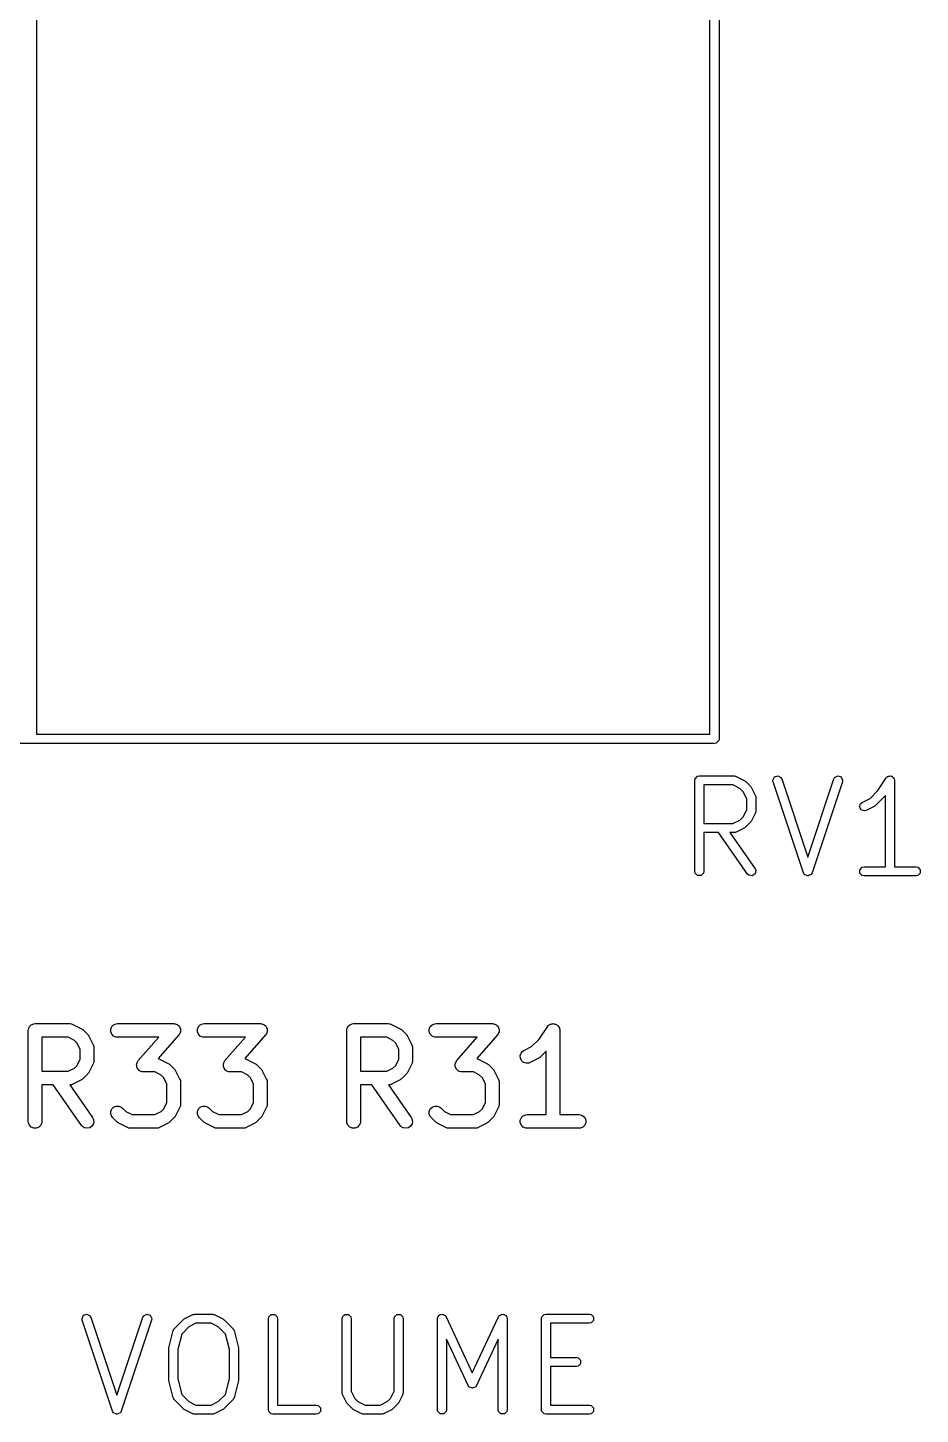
# Model space of a CAD drawing. Header units: millimetres. Extents: x 4 to 152, y 19 to 149.
# Drawn here: x 110.21 to 120.01, y 18.58 to 33.81 of the extents above; entities that cross this region are included whole.
import ezdxf

# ---------------------------------------------------------------- set-up
doc = ezdxf.new("R2010")
doc.units = ezdxf.units.MM
doc.layers.add('F.Silkscreen', color=41, linetype='CONTINUOUS', true_color=0xf2eda1)

msp = doc.modelspace()

# ---------------------------------------------------------------- linework, layer by layer
at = {"layer": 'F.Silkscreen', "linetype": 'CONTINUOUS'}
for p, q in [((117.7, 26.05), (117.7, 48.95)), ((117.8, 49), (117.8, 26)), ((110.3, 37.705056), (110.3, 26.05)), ((117.75, 25.95), (102.75, 25.95)), ((110.3, 26.05), (117.7, 26.05)), ((117.769134, 25.953806), (117.75, 25.95)), ((117.796194, 25.980866), (117.769134, 25.953806)), ((117.8, 26), (117.796194, 25.980866)), ((117.533333, 25.542581), (117.537139, 25.561715)), ((117.533333, 24.542581), (117.533333, 25.542581)), ((117.537139, 25.561715), (117.564199, 25.588775)), ((117.564199, 25.588775), (117.583333, 25.592581)), ((117.583333, 25.592581), (117.964285, 25.592581)), ((117.952482, 25.492581), (117.633333, 25.492581)), ((117.633333, 25.492581), (117.633333, 25.068772)), ((118.029905, 25.45387), (117.952482, 25.492581)), ((117.964285, 25.592581), (117.966741, 25.592093)), ((117.966741, 25.592093), (117.96783, 25.592455)), ((117.96783, 25.592455), (117.975557, 25.590339)), ((117.975557, 25.590339), (117.983419, 25.588775)), ((117.983419, 25.588775), (117.98423, 25.587964)), ((117.98423, 25.587964), (117.986646, 25.587302)), ((117.986646, 25.587302), (118.081883, 25.539684)), ((118.066049, 25.417725), (118.029905, 25.45387)), ((118.081883, 25.539684), (118.088216, 25.534769)), ((118.088216, 25.534769), (118.094878, 25.530317)), ((118.094878, 25.530317), (118.142497, 25.482699)), ((118.142497, 25.482699), (118.146951, 25.476033)), ((118.146951, 25.476033), (118.151863, 25.469704)), ((118.151863, 25.469704), (118.199482, 25.374466)), ((118.390602, 25.546125), (118.407716, 25.580354)), ((118.393042, 25.52677), (118.390602, 25.546125)), ((118.726375, 24.52677), (118.393042, 25.52677)), ((118.407716, 25.580354), (118.44402, 25.592455)), ((118.44402, 25.592455), (118.478249, 25.575341)), ((118.478249, 25.575341), (118.48791, 25.558392)), ((118.48791, 25.558392), (118.773809, 24.700695)), ((118.773809, 24.700695), (119.059708, 25.558392)), ((119.154576, 25.526769), (118.821243, 24.52677)), ((119.059708, 25.558392), (119.069369, 25.57534)), ((119.069369, 25.57534), (119.103598, 25.592455)), ((119.103598, 25.592455), (119.139902, 25.580353)), ((119.139902, 25.580353), (119.157016, 25.546125)), ((119.157016, 25.546125), (119.154576, 25.526769)), ((119.544474, 25.431576), (119.636969, 25.570316)), ((119.636969, 25.570316), (119.650749, 25.584125)), ((119.650749, 25.584125), (119.655796, 25.585135)), ((119.655796, 25.585135), (119.659437, 25.588775)), ((119.659437, 25.588775), (119.673997, 25.588775)), ((119.673997, 25.588775), (119.688275, 25.591631)), ((119.688275, 25.591631), (119.692559, 25.588775)), ((119.692559, 25.588775), (119.697705, 25.588775)), ((119.697705, 25.588775), (119.707999, 25.578481)), ((119.707999, 25.578481), (119.720115, 25.570403)), ((119.720115, 25.570403), (119.721124, 25.565356)), ((119.721124, 25.565356), (119.724765, 25.561715)), ((119.724765, 25.561715), (119.728571, 25.542581)), ((119.728571, 25.542581), (119.728571, 24.592581)), ((118.104761, 25.340302), (118.066049, 25.417725)), ((118.104761, 25.221052), (118.104761, 25.340302)), ((118.199482, 25.374466), (118.200143, 25.372051)), ((118.200143, 25.372051), (118.200955, 25.371239)), ((118.200955, 25.371239), (118.202518, 25.363378)), ((118.202518, 25.363378), (118.204635, 25.35565)), ((118.204635, 25.35565), (118.204272, 25.354562)), ((118.204272, 25.354562), (118.204761, 25.352105)), ((118.204761, 25.352105), (118.204761, 25.209248)), ((119.355084, 25.289627), (119.370496, 25.301588)), ((119.370496, 25.301588), (119.458478, 25.345579)), ((119.458478, 25.345579), (119.544474, 25.431576)), ((119.618688, 25.364369), (119.52345, 25.269131)), ((119.621436, 25.368483), (119.618688, 25.364369)), ((119.624936, 25.371989), (119.621436, 25.368483)), ((119.628571, 25.377442), (119.624936, 25.371989)), ((119.628571, 24.592581), (119.628571, 25.377442)), ((118.029905, 25.107484), (118.066049, 25.143629)), ((118.066049, 25.143629), (118.104761, 25.221052)), ((118.199482, 25.186887), (118.151863, 25.091649)), ((118.200143, 25.189303), (118.199482, 25.186887)), ((118.200955, 25.190114), (118.200143, 25.189303)), ((118.202518, 25.197976), (118.200955, 25.190114)), ((118.204635, 25.205703), (118.202518, 25.197976)), ((118.204761, 25.209248), (118.204272, 25.206792)), ((118.204272, 25.206792), (118.204635, 25.205703)), ((119.342983, 25.253322), (119.355084, 25.289627)), ((119.360097, 25.219094), (119.342983, 25.253322)), ((119.396402, 25.206993), (119.360097, 25.219094)), ((119.415218, 25.212146), (119.396402, 25.206993)), ((119.510455, 25.259764), (119.415218, 25.212146)), ((119.516788, 25.26468), (119.510455, 25.259764)), ((119.52345, 25.269131), (119.516788, 25.26468)), ((117.633333, 25.068772), (117.952482, 25.068772)), ((117.952482, 25.068772), (118.029905, 25.107484)), ((118.081883, 25.021669), (117.986646, 24.974051)), ((118.088216, 25.026585), (118.081883, 25.021669)), ((118.094878, 25.031036), (118.088216, 25.026585)), ((118.142497, 25.078654), (118.094878, 25.031036)), ((118.146951, 25.085321), (118.142497, 25.078654)), ((118.151863, 25.091649), (118.146951, 25.085321)), ((117.795395, 24.968772), (117.633333, 24.968772)), ((117.633333, 24.968772), (117.633333, 24.542581)), ((118.113799, 24.513908), (117.795395, 24.968772)), ((117.964285, 24.968772), (117.917461, 24.968772)), ((117.917461, 24.968772), (118.195723, 24.571254)), ((117.966741, 24.969261), (117.964285, 24.968772)), ((117.96783, 24.968898), (117.966741, 24.969261)), ((117.975557, 24.971015), (117.96783, 24.968898)), ((117.983419, 24.972578), (117.975557, 24.971015)), ((117.98423, 24.97339), (117.983419, 24.972578)), ((117.986646, 24.974051), (117.98423, 24.97339)), ((117.537139, 24.523447), (117.533333, 24.542581)), ((117.633333, 24.542581), (117.629527, 24.523447)), ((118.195723, 24.571254), (118.203577, 24.553396)), ((118.203577, 24.553396), (118.196927, 24.51571)), ((119.346663, 24.561715), (119.373723, 24.588775)), ((119.346663, 24.523447), (119.346663, 24.561715)), ((119.373723, 24.588775), (119.392857, 24.592581)), ((119.392857, 24.592581), (119.628571, 24.592581)), ((119.728571, 24.592581), (119.964285, 24.592581)), ((119.964285, 24.592581), (119.983419, 24.588775)), ((119.983419, 24.588775), (120.010479, 24.561715)), ((120.010479, 24.561715), (120.010479, 24.523447)), ((117.564199, 24.496387), (117.537139, 24.523447)), ((117.602467, 24.496387), (117.564199, 24.496387)), ((117.629527, 24.523447), (117.602467, 24.496387)), ((118.12789, 24.500415), (118.113799, 24.513908)), ((118.165576, 24.493765), (118.12789, 24.500415)), ((118.196927, 24.51571), (118.165576, 24.493765)), ((118.736036, 24.509822), (118.726375, 24.52677)), ((118.739377, 24.508152), (118.736036, 24.509822)), ((118.741049, 24.504808), (118.739377, 24.508152)), ((118.756091, 24.499795), (118.741049, 24.504808)), ((118.770265, 24.492707), (118.756091, 24.499795)), ((118.773808, 24.493889), (118.770265, 24.492707)), ((118.777353, 24.492707), (118.773808, 24.493889)), ((118.791532, 24.499797), (118.777353, 24.492707)), ((118.806569, 24.504809), (118.791532, 24.499797)), ((118.808239, 24.50815), (118.806569, 24.504809)), ((118.811582, 24.509821), (118.808239, 24.50815)), ((118.821243, 24.52677), (118.811582, 24.509821)), ((119.373723, 24.496387), (119.346663, 24.523447)), ((119.392857, 24.492581), (119.373723, 24.496387)), ((119.964285, 24.492581), (119.392857, 24.492581)), ((119.983419, 24.496387), (119.964285, 24.492581)), ((120.010479, 24.523447), (119.983419, 24.496387)), ((110.223354, 22.836849), (110.244046, 22.857541)), ((110.244046, 22.857541), (110.271082, 22.86874)), ((110.271082, 22.86874), (110.285714, 22.870181)), ((110.285714, 22.870181), (110.666666, 22.870181)), ((110.666666, 22.870181), (110.681298, 22.86874)), ((110.681298, 22.86874), (110.683787, 22.867709)), ((110.683787, 22.867709), (110.686475, 22.867518)), ((110.686475, 22.867518), (110.700207, 22.862263)), ((110.700207, 22.862263), (110.795445, 22.814644)), ((111.128116, 22.836849), (111.148808, 22.857541)), ((111.148808, 22.857541), (111.175844, 22.86874)), ((111.175844, 22.86874), (111.190476, 22.870181)), ((111.190476, 22.870181), (111.809523, 22.870181)), ((111.809523, 22.870181), (111.817261, 22.869419)), ((111.817261, 22.869419), (111.819229, 22.86955)), ((111.819229, 22.86955), (111.820584, 22.869092)), ((111.820584, 22.869092), (111.824155, 22.86874)), ((111.824155, 22.86874), (111.835412, 22.864077)), ((111.835412, 22.864077), (111.84695, 22.860175)), ((111.84695, 22.860175), (111.848854, 22.85851)), ((111.848854, 22.85851), (111.851191, 22.857541)), ((111.851191, 22.857541), (111.859801, 22.848931)), ((112.080497, 22.836849), (112.101189, 22.857541)), ((112.101189, 22.857541), (112.128225, 22.86874)), ((112.128225, 22.86874), (112.142857, 22.870181)), ((112.142857, 22.870181), (112.761904, 22.870181)), ((112.761904, 22.870181), (112.769642, 22.869419)), ((112.769642, 22.869419), (112.77161, 22.86955)), ((112.77161, 22.86955), (112.772965, 22.869092)), ((112.772965, 22.869092), (112.776536, 22.86874)), ((112.776536, 22.86874), (112.787793, 22.864077)), ((112.787793, 22.864077), (112.799331, 22.860175)), ((112.799331, 22.860175), (112.801235, 22.85851)), ((112.801235, 22.85851), (112.803572, 22.857541)), ((112.803572, 22.857541), (112.812182, 22.848931)), ((113.723354, 22.836849), (113.744046, 22.857541)), ((113.744046, 22.857541), (113.771082, 22.86874)), ((113.771082, 22.86874), (113.785714, 22.870181)), ((113.785714, 22.870181), (114.166666, 22.870181)), ((114.166666, 22.870181), (114.181298, 22.86874)), ((114.181298, 22.86874), (114.183787, 22.867709)), ((114.183787, 22.867709), (114.186475, 22.867518)), ((114.186475, 22.867518), (114.200207, 22.862263)), ((114.200207, 22.862263), (114.295445, 22.814644)), ((114.628116, 22.836849), (114.648808, 22.857541)), ((114.648808, 22.857541), (114.675844, 22.86874)), ((114.675844, 22.86874), (114.690476, 22.870181)), ((114.690476, 22.870181), (115.309523, 22.870181)), ((115.309523, 22.870181), (115.317261, 22.869419)), ((115.317261, 22.869419), (115.319229, 22.86955)), ((115.319229, 22.86955), (115.320584, 22.869092)), ((115.320584, 22.869092), (115.324155, 22.86874)), ((115.324155, 22.86874), (115.335412, 22.864077)), ((115.335412, 22.864077), (115.34695, 22.860175)), ((115.34695, 22.860175), (115.348854, 22.85851)), ((115.348854, 22.85851), (115.351191, 22.857541)), ((115.351191, 22.857541), (115.359801, 22.848931)), ((115.929271, 22.852291), (115.934522, 22.857541)), ((115.934522, 22.857541), (115.941311, 22.860354)), ((115.941311, 22.860354), (115.947417, 22.864442)), ((115.947417, 22.864442), (115.954697, 22.865899)), ((115.954697, 22.865899), (115.961558, 22.86874)), ((115.961558, 22.86874), (115.968906, 22.86874)), ((115.968906, 22.86874), (115.976111, 22.870181)), ((115.976111, 22.870181), (115.983395, 22.86874)), ((115.983395, 22.86874), (115.990822, 22.86874)), ((115.990822, 22.86874), (115.99761, 22.865928)), ((115.99761, 22.865928), (116.004819, 22.864502)), ((116.004819, 22.864502), (116.010998, 22.860383)), ((116.010998, 22.860383), (116.017858, 22.857541)), ((116.017858, 22.857541), (116.023051, 22.852348)), ((110.210714, 22.795181), (110.212155, 22.809813)), ((110.210714, 21.795181), (110.210714, 22.795181)), ((110.212155, 22.809813), (110.223354, 22.836849)), ((110.648961, 22.720181), (110.360714, 22.720181)), ((110.360714, 22.720181), (110.360714, 22.346372)), ((110.717477, 22.685923), (110.648961, 22.720181)), ((110.795445, 22.814644), (110.801744, 22.81068)), ((110.801744, 22.81068), (110.803572, 22.809922)), ((110.803572, 22.809922), (110.805628, 22.808234)), ((110.805628, 22.808234), (110.807888, 22.806812)), ((110.807888, 22.806812), (110.809187, 22.805314)), ((110.809187, 22.805314), (110.814937, 22.800595)), ((110.814937, 22.800595), (110.862556, 22.752976)), ((110.862556, 22.752976), (110.867274, 22.747227)), ((110.867274, 22.747227), (110.868773, 22.745927)), ((110.868773, 22.745927), (110.870194, 22.743668)), ((110.870194, 22.743668), (110.871883, 22.741611)), ((110.871883, 22.741611), (110.87264, 22.739784)), ((110.87264, 22.739784), (110.876605, 22.733484)), ((110.876605, 22.733484), (110.924224, 22.638246)), ((111.116917, 22.809813), (111.128116, 22.836849)), ((111.116917, 22.780549), (111.116917, 22.809813)), ((111.128116, 22.753513), (111.116917, 22.780549)), ((111.148808, 22.732821), (111.128116, 22.753513)), ((111.175844, 22.721622), (111.148808, 22.732821)), ((111.190476, 22.720181), (111.175844, 22.721622)), ((111.644241, 22.720181), (111.190476, 22.720181)), ((111.419747, 22.463617), (111.644241, 22.720181)), ((111.865966, 22.745793), (111.63907, 22.486484)), ((111.859801, 22.848931), (111.868974, 22.840905)), ((111.870487, 22.752118), (111.865966, 22.745793)), ((111.868974, 22.840905), (111.870096, 22.838636)), ((111.870096, 22.838636), (111.871883, 22.836849)), ((111.871883, 22.753513), (111.870487, 22.752118)), ((111.871883, 22.836849), (111.876543, 22.825599)), ((111.872431, 22.754837), (111.871883, 22.753513)), ((111.874517, 22.757754), (111.872431, 22.754837)), ((111.878418, 22.769292), (111.874517, 22.757754)), ((111.876543, 22.825599), (111.881946, 22.814673)), ((111.883082, 22.780549), (111.878418, 22.769292)), ((111.881946, 22.814673), (111.882114, 22.81215)), ((111.882114, 22.81215), (111.883082, 22.809813)), ((111.883082, 22.809813), (111.883082, 22.797629)), ((111.883082, 22.797629), (111.883892, 22.785475)), ((111.883892, 22.785475), (111.883082, 22.78308)), ((111.883082, 22.78308), (111.883082, 22.780549)), ((112.069298, 22.809813), (112.080497, 22.836849)), ((112.069298, 22.780549), (112.069298, 22.809813)), ((112.080497, 22.753513), (112.069298, 22.780549)), ((112.101189, 22.732821), (112.080497, 22.753513)), ((112.128225, 22.721622), (112.101189, 22.732821)), ((112.142857, 22.720181), (112.128225, 22.721622)), ((112.596622, 22.720181), (112.142857, 22.720181)), ((112.372128, 22.463617), (112.596622, 22.720181)), ((112.818347, 22.745793), (112.591451, 22.486484)), ((112.812182, 22.848931), (112.821355, 22.840905)), ((112.822868, 22.752118), (112.818347, 22.745793)), ((112.821355, 22.840905), (112.822477, 22.838636)), ((112.822477, 22.838636), (112.824264, 22.836849)), ((112.824264, 22.753513), (112.822868, 22.752118)), ((112.824264, 22.836849), (112.828924, 22.825599)), ((112.824812, 22.754837), (112.824264, 22.753513)), ((112.826898, 22.757754), (112.824812, 22.754837)), ((112.830799, 22.769292), (112.826898, 22.757754)), ((112.828924, 22.825599), (112.834327, 22.814673)), ((112.835463, 22.780549), (112.830799, 22.769292)), ((112.834327, 22.814673), (112.834495, 22.81215)), ((112.834495, 22.81215), (112.835463, 22.809813)), ((112.835463, 22.809813), (112.835463, 22.797629)), ((112.835463, 22.797629), (112.836273, 22.785475)), ((112.836273, 22.785475), (112.835463, 22.78308)), ((112.835463, 22.78308), (112.835463, 22.780549)), ((113.710714, 22.795181), (113.712155, 22.809813)), ((113.710714, 21.795181), (113.710714, 22.795181)), ((113.712155, 22.809813), (113.723354, 22.836849)), ((114.148961, 22.720181), (113.860714, 22.720181)), ((113.860714, 22.720181), (113.860714, 22.346372)), ((114.217477, 22.685923), (114.148961, 22.720181)), ((114.295445, 22.814644), (114.301744, 22.81068)), ((114.301744, 22.81068), (114.303572, 22.809922)), ((114.303572, 22.809922), (114.305628, 22.808234)), ((114.305628, 22.808234), (114.307888, 22.806812)), ((114.307888, 22.806812), (114.309187, 22.805314)), ((114.309187, 22.805314), (114.314937, 22.800595)), ((114.314937, 22.800595), (114.362556, 22.752976)), ((114.362556, 22.752976), (114.367274, 22.747227)), ((114.367274, 22.747227), (114.368773, 22.745927)), ((114.368773, 22.745927), (114.370194, 22.743668)), ((114.370194, 22.743668), (114.371883, 22.741611)), ((114.371883, 22.741611), (114.37264, 22.739784)), ((114.37264, 22.739784), (114.376605, 22.733484)), ((114.376605, 22.733484), (114.424224, 22.638246)), ((114.616917, 22.809813), (114.628116, 22.836849)), ((114.616917, 22.780549), (114.616917, 22.809813)), ((114.628116, 22.753513), (114.616917, 22.780549)), ((114.648808, 22.732821), (114.628116, 22.753513)), ((114.675844, 22.721622), (114.648808, 22.732821)), ((114.690476, 22.720181), (114.675844, 22.721622)), ((115.144241, 22.720181), (114.690476, 22.720181)), ((114.919747, 22.463617), (115.144241, 22.720181)), ((115.365966, 22.745793), (115.13907, 22.486484)), ((115.359801, 22.848931), (115.368974, 22.840905)), ((115.370487, 22.752118), (115.365966, 22.745793)), ((115.368974, 22.840905), (115.370096, 22.838636)), ((115.370096, 22.838636), (115.371883, 22.836849)), ((115.371883, 22.753513), (115.370487, 22.752118)), ((115.371883, 22.836849), (115.376543, 22.825599)), ((115.372431, 22.754837), (115.371883, 22.753513)), ((115.374517, 22.757754), (115.372431, 22.754837)), ((115.378418, 22.769292), (115.374517, 22.757754)), ((115.376543, 22.825599), (115.381946, 22.814673)), ((115.383082, 22.780549), (115.378418, 22.769292)), ((115.381946, 22.814673), (115.382114, 22.81215)), ((115.382114, 22.81215), (115.383082, 22.809813)), ((115.383082, 22.809813), (115.383082, 22.797629)), ((115.383082, 22.797629), (115.383892, 22.785475)), ((115.383892, 22.785475), (115.383082, 22.78308)), ((115.383082, 22.78308), (115.383082, 22.780549)), ((115.822666, 22.700104), (115.913786, 22.836784)), ((115.913786, 22.836784), (115.91382, 22.836827)), ((115.91382, 22.836827), (115.91383, 22.836849)), ((115.91383, 22.836849), (115.913881, 22.836901)), ((115.913881, 22.836901), (115.923102, 22.848159)), ((115.923102, 22.848159), (115.929271, 22.852291)), ((116.023051, 22.852348), (116.029168, 22.84827)), ((116.029168, 22.84827), (116.033301, 22.842098)), ((116.033301, 22.842098), (116.03855, 22.836849)), ((116.03855, 22.836849), (116.041361, 22.830062)), ((116.041361, 22.830062), (116.045451, 22.823955)), ((116.045451, 22.823955), (116.046907, 22.816674)), ((116.046907, 22.816674), (116.049749, 22.809813)), ((116.049749, 22.809813), (116.051174, 22.795337)), ((116.051174, 22.795337), (116.05119, 22.79526)), ((116.05119, 22.79526), (116.051184, 22.795234)), ((116.051184, 22.795234), (116.05119, 22.795181)), ((116.05119, 22.795181), (116.05119, 21.870181)), ((110.747884, 22.655516), (110.717477, 22.685923)), ((110.782142, 22.587), (110.747884, 22.655516)), ((110.782142, 22.479553), (110.782142, 22.587)), ((110.924224, 22.638246), (110.929479, 22.624515)), ((110.929479, 22.624515), (110.92967, 22.621826)), ((110.92967, 22.621826), (110.930701, 22.619337)), ((110.930701, 22.619337), (110.932142, 22.604705)), ((110.932142, 22.604705), (110.932142, 22.461848)), ((114.247884, 22.655516), (114.217477, 22.685923)), ((114.282142, 22.587), (114.247884, 22.655516)), ((114.282142, 22.479553), (114.282142, 22.587)), ((114.424224, 22.638246), (114.429479, 22.624515)), ((114.429479, 22.624515), (114.42967, 22.621826)), ((114.42967, 22.621826), (114.430701, 22.619337)), ((114.430701, 22.619337), (114.432142, 22.604705)), ((114.432142, 22.604705), (114.432142, 22.461848)), ((115.625319, 22.546609), (115.644492, 22.568717)), ((115.644492, 22.568717), (115.656935, 22.576549)), ((115.656935, 22.576549), (115.741287, 22.618725)), ((115.741287, 22.618725), (115.822666, 22.700104)), ((115.90119, 22.566496), (115.838747, 22.504053)), ((115.90119, 21.870181), (115.90119, 22.566496)), ((110.717477, 22.38063), (110.747884, 22.411037)), ((110.747884, 22.411037), (110.782142, 22.479553)), ((110.924224, 22.428307), (110.876605, 22.333069)), ((110.929479, 22.442038), (110.924224, 22.428307)), ((110.92967, 22.444728), (110.929479, 22.442038)), ((110.930701, 22.447216), (110.92967, 22.444728)), ((110.932142, 22.461848), (110.930701, 22.447216)), ((111.401821, 22.423935), (111.402631, 22.426331)), ((111.402631, 22.411782), (111.401821, 22.423935)), ((111.402631, 22.428861), (111.407294, 22.440119)), ((111.402631, 22.426331), (111.402631, 22.428861)), ((111.402631, 22.399597), (111.402631, 22.411782)), ((111.403598, 22.397261), (111.402631, 22.399597)), ((111.403767, 22.394737), (111.403598, 22.397261)), ((111.407294, 22.440119), (111.411196, 22.451656)), ((111.411196, 22.451656), (111.413281, 22.454574)), ((111.413281, 22.454574), (111.41383, 22.455897)), ((111.41383, 22.455897), (111.415225, 22.457293)), ((111.415225, 22.457293), (111.419747, 22.463617)), ((111.63907, 22.486484), (111.652588, 22.481311)), ((111.652588, 22.481311), (111.747826, 22.433692)), ((111.747826, 22.433692), (111.754125, 22.429728)), ((111.754125, 22.429728), (111.755953, 22.42897)), ((111.755953, 22.42897), (111.758009, 22.427282)), ((111.758009, 22.427282), (111.760269, 22.42586)), ((111.760269, 22.42586), (111.761568, 22.424362)), ((111.761568, 22.424362), (111.767318, 22.419643)), ((111.767318, 22.419643), (111.814937, 22.372024)), ((112.354202, 22.423935), (112.355012, 22.426331)), ((112.355012, 22.411782), (112.354202, 22.423935)), ((112.355012, 22.428861), (112.359675, 22.440119)), ((112.355012, 22.426331), (112.355012, 22.428861)), ((112.355012, 22.399597), (112.355012, 22.411782)), ((112.355979, 22.397261), (112.355012, 22.399597)), ((112.356148, 22.394737), (112.355979, 22.397261)), ((112.359675, 22.440119), (112.363577, 22.451656)), ((112.363577, 22.451656), (112.365662, 22.454574)), ((112.365662, 22.454574), (112.366211, 22.455897)), ((112.366211, 22.455897), (112.367606, 22.457293)), ((112.367606, 22.457293), (112.372128, 22.463617)), ((112.591451, 22.486484), (112.604969, 22.481311)), ((112.604969, 22.481311), (112.700207, 22.433692)), ((112.700207, 22.433692), (112.706506, 22.429728)), ((112.706506, 22.429728), (112.708334, 22.42897)), ((112.708334, 22.42897), (112.71039, 22.427282)), ((112.71039, 22.427282), (112.71265, 22.42586)), ((112.71265, 22.42586), (112.713949, 22.424362)), ((112.713949, 22.424362), (112.719699, 22.419643)), ((112.719699, 22.419643), (112.767318, 22.372024)), ((114.217477, 22.38063), (114.247884, 22.411037)), ((114.247884, 22.411037), (114.282142, 22.479553)), ((114.424224, 22.428307), (114.376605, 22.333069)), ((114.429479, 22.442038), (114.424224, 22.428307)), ((114.42967, 22.444728), (114.429479, 22.442038)), ((114.430701, 22.447216), (114.42967, 22.444728)), ((114.432142, 22.461848), (114.430701, 22.447216)), ((114.901821, 22.423935), (114.902631, 22.426331)), ((114.902631, 22.411782), (114.901821, 22.423935)), ((114.902631, 22.428861), (114.907294, 22.440119)), ((114.902631, 22.426331), (114.902631, 22.428861)), ((114.902631, 22.399597), (114.902631, 22.411782)), ((114.903598, 22.397261), (114.902631, 22.399597)), ((114.903767, 22.394737), (114.903598, 22.397261)), ((114.907294, 22.440119), (114.911196, 22.451656)), ((114.911196, 22.451656), (114.913281, 22.454574)), ((114.913281, 22.454574), (114.91383, 22.455897)), ((114.91383, 22.455897), (114.915225, 22.457293)), ((114.915225, 22.457293), (114.919747, 22.463617)), ((115.13907, 22.486484), (115.152588, 22.481311)), ((115.152588, 22.481311), (115.247826, 22.433692)), ((115.247826, 22.433692), (115.254125, 22.429728)), ((115.254125, 22.429728), (115.255953, 22.42897)), ((115.255953, 22.42897), (115.258009, 22.427282)), ((115.258009, 22.427282), (115.260269, 22.42586)), ((115.260269, 22.42586), (115.261568, 22.424362)), ((115.261568, 22.424362), (115.267318, 22.419643)), ((115.267318, 22.419643), (115.314937, 22.372024)), ((115.616065, 22.518848), (115.625319, 22.546609)), ((115.618139, 22.489658), (115.616065, 22.518848)), ((115.631226, 22.463483), (115.618139, 22.489658)), ((115.653334, 22.44431), (115.631226, 22.463483)), ((115.681095, 22.435056), (115.653334, 22.44431)), ((115.710285, 22.43713), (115.681095, 22.435056)), ((115.724017, 22.442385), (115.710285, 22.43713)), ((115.819255, 22.490004), (115.724017, 22.442385)), ((115.825554, 22.493969), (115.819255, 22.490004)), ((115.827382, 22.494726), (115.825554, 22.493969)), ((115.829438, 22.496415), (115.827382, 22.494726)), ((115.831698, 22.497836), (115.829438, 22.496415)), ((115.832997, 22.499335), (115.831698, 22.497836)), ((115.838747, 22.504053), (115.832997, 22.499335)), ((110.360714, 22.346372), (110.648961, 22.346372)), ((110.648961, 22.346372), (110.717477, 22.38063)), ((110.795445, 22.251909), (110.700207, 22.20429)), ((110.801744, 22.255874), (110.795445, 22.251909)), ((110.803572, 22.256631), (110.801744, 22.255874)), ((110.805628, 22.25832), (110.803572, 22.256631)), ((110.807888, 22.259741), (110.805628, 22.25832)), ((110.809187, 22.26124), (110.807888, 22.259741)), ((110.814937, 22.265958), (110.809187, 22.26124)), ((110.862556, 22.313577), (110.814937, 22.265958)), ((110.867274, 22.319327), (110.862556, 22.313577)), ((110.868773, 22.320626), (110.867274, 22.319327)), ((110.870194, 22.322886), (110.868773, 22.320626)), ((110.871883, 22.324942), (110.870194, 22.322886)), ((110.87264, 22.32677), (110.871883, 22.324942)), ((110.876605, 22.333069), (110.87264, 22.32677)), ((111.409169, 22.383812), (111.403767, 22.394737)), ((111.41383, 22.372561), (111.409169, 22.383812)), ((111.415616, 22.370775), (111.41383, 22.372561)), ((111.416739, 22.368505), (111.415616, 22.370775)), ((111.425911, 22.36048), (111.416739, 22.368505)), ((111.434522, 22.351869), (111.425911, 22.36048)), ((111.436858, 22.350901), (111.434522, 22.351869)), ((111.438763, 22.349235), (111.436858, 22.350901)), ((111.4503, 22.345334), (111.438763, 22.349235)), ((111.461558, 22.34067), (111.4503, 22.345334)), ((111.465128, 22.340319), (111.461558, 22.34067)), ((111.466484, 22.33986), (111.465128, 22.340319)), ((111.468451, 22.339992), (111.466484, 22.33986)), ((111.47619, 22.339229), (111.468451, 22.339992)), ((111.601342, 22.339229), (111.47619, 22.339229)), ((111.669858, 22.304971), (111.601342, 22.339229)), ((111.700265, 22.274564), (111.669858, 22.304971)), ((111.734523, 22.206048), (111.700265, 22.274564)), ((111.814937, 22.372024), (111.819655, 22.366275)), ((111.819655, 22.366275), (111.821154, 22.364975)), ((111.821154, 22.364975), (111.822575, 22.362716)), ((111.822575, 22.362716), (111.824264, 22.360659)), ((111.824264, 22.360659), (111.825021, 22.358832)), ((111.825021, 22.358832), (111.828986, 22.352532)), ((111.828986, 22.352532), (111.876605, 22.257294)), ((111.876605, 22.257294), (111.88186, 22.243563)), ((112.36155, 22.383812), (112.356148, 22.394737)), ((112.366211, 22.372561), (112.36155, 22.383812)), ((112.367997, 22.370775), (112.366211, 22.372561)), ((112.36912, 22.368505), (112.367997, 22.370775)), ((112.378292, 22.36048), (112.36912, 22.368505)), ((112.386903, 22.351869), (112.378292, 22.36048)), ((112.389239, 22.350901), (112.386903, 22.351869)), ((112.391144, 22.349235), (112.389239, 22.350901)), ((112.402681, 22.345334), (112.391144, 22.349235)), ((112.413939, 22.34067), (112.402681, 22.345334)), ((112.417509, 22.340319), (112.413939, 22.34067)), ((112.418865, 22.33986), (112.417509, 22.340319)), ((112.420832, 22.339992), (112.418865, 22.33986)), ((112.428571, 22.339229), (112.420832, 22.339992)), ((112.553723, 22.339229), (112.428571, 22.339229)), ((112.622239, 22.304971), (112.553723, 22.339229)), ((112.652646, 22.274564), (112.622239, 22.304971)), ((112.686904, 22.206048), (112.652646, 22.274564)), ((112.767318, 22.372024), (112.772036, 22.366275)), ((112.772036, 22.366275), (112.773535, 22.364975)), ((112.773535, 22.364975), (112.774956, 22.362716)), ((112.774956, 22.362716), (112.776645, 22.360659)), ((112.776645, 22.360659), (112.777402, 22.358832)), ((112.777402, 22.358832), (112.781367, 22.352532)), ((112.781367, 22.352532), (112.828986, 22.257294)), ((112.828986, 22.257294), (112.834241, 22.243563)), ((113.860714, 22.346372), (114.148961, 22.346372)), ((114.148961, 22.346372), (114.217477, 22.38063)), ((114.295445, 22.251909), (114.200207, 22.20429)), ((114.301744, 22.255874), (114.295445, 22.251909)), ((114.303572, 22.256631), (114.301744, 22.255874)), ((114.305628, 22.25832), (114.303572, 22.256631)), ((114.307888, 22.259741), (114.305628, 22.25832)), ((114.309187, 22.26124), (114.307888, 22.259741)), ((114.314937, 22.265958), (114.309187, 22.26124)), ((114.362556, 22.313577), (114.314937, 22.265958)), ((114.367274, 22.319327), (114.362556, 22.313577)), ((114.368773, 22.320626), (114.367274, 22.319327)), ((114.370194, 22.322886), (114.368773, 22.320626)), ((114.371883, 22.324942), (114.370194, 22.322886)), ((114.37264, 22.32677), (114.371883, 22.324942)), ((114.376605, 22.333069), (114.37264, 22.32677)), ((114.909169, 22.383812), (114.903767, 22.394737)), ((114.91383, 22.372561), (114.909169, 22.383812)), ((114.915616, 22.370775), (114.91383, 22.372561)), ((114.916739, 22.368505), (114.915616, 22.370775)), ((114.925911, 22.36048), (114.916739, 22.368505)), ((114.934522, 22.351869), (114.925911, 22.36048)), ((114.936858, 22.350901), (114.934522, 22.351869)), ((114.938763, 22.349235), (114.936858, 22.350901)), ((114.9503, 22.345334), (114.938763, 22.349235)), ((114.961558, 22.34067), (114.9503, 22.345334)), ((114.965128, 22.340319), (114.961558, 22.34067)), ((114.966484, 22.33986), (114.965128, 22.340319)), ((114.968451, 22.339992), (114.966484, 22.33986)), ((114.97619, 22.339229), (114.968451, 22.339992)), ((115.101342, 22.339229), (114.97619, 22.339229)), ((115.169858, 22.304971), (115.101342, 22.339229)), ((115.200265, 22.274564), (115.169858, 22.304971)), ((115.234523, 22.206048), (115.200265, 22.274564)), ((115.314937, 22.372024), (115.319655, 22.366275)), ((115.319655, 22.366275), (115.321154, 22.364975)), ((115.321154, 22.364975), (115.322575, 22.362716)), ((115.322575, 22.362716), (115.324264, 22.360659)), ((115.324264, 22.360659), (115.325021, 22.358832)), ((115.325021, 22.358832), (115.328986, 22.352532)), ((115.328986, 22.352532), (115.376605, 22.257294)), ((115.376605, 22.257294), (115.38186, 22.243563)), ((110.48476, 22.196372), (110.360714, 22.196372)), ((110.360714, 22.196372), (110.360714, 21.795181)), ((110.7957, 21.752171), (110.48476, 22.196372)), ((110.681298, 22.197813), (110.667781, 22.196482)), ((110.667781, 22.196482), (110.918585, 21.83819)), ((110.683787, 22.198845), (110.681298, 22.197813)), ((110.686475, 22.199035), (110.683787, 22.198845)), ((110.700207, 22.20429), (110.686475, 22.199035)), ((111.734523, 22.003363), (111.734523, 22.206048)), ((111.88186, 22.243563), (111.882051, 22.240874)), ((111.882051, 22.240874), (111.883082, 22.238385)), ((111.883082, 22.238385), (111.884523, 22.223753)), ((111.884523, 22.223753), (111.884523, 21.985658)), ((112.686904, 22.003363), (112.686904, 22.206048)), ((112.834241, 22.243563), (112.834432, 22.240874)), ((112.834432, 22.240874), (112.835463, 22.238385)), ((112.835463, 22.238385), (112.836904, 22.223753)), ((112.836904, 22.223753), (112.836904, 21.985658)), ((113.98476, 22.196372), (113.860714, 22.196372)), ((113.860714, 22.196372), (113.860714, 21.795181)), ((114.2957, 21.752171), (113.98476, 22.196372)), ((114.181298, 22.197813), (114.167781, 22.196482)), ((114.167781, 22.196482), (114.418585, 21.83819)), ((114.183787, 22.198845), (114.181298, 22.197813)), ((114.186475, 22.199035), (114.183787, 22.198845)), ((114.200207, 22.20429), (114.186475, 22.199035)), ((115.234523, 22.003363), (115.234523, 22.206048)), ((115.38186, 22.243563), (115.382051, 22.240874)), ((115.382051, 22.240874), (115.383082, 22.238385)), ((115.383082, 22.238385), (115.384523, 22.223753)), ((115.384523, 22.223753), (115.384523, 21.985658)), ((111.128116, 21.932088), (111.148809, 21.952781)), ((111.148809, 21.952781), (111.175845, 21.963979)), ((111.175845, 21.963979), (111.205108, 21.963979)), ((111.205108, 21.963979), (111.232144, 21.95278)), ((111.232144, 21.95278), (111.24351, 21.943452)), ((111.24351, 21.943452), (111.282522, 21.904439)), ((111.700264, 21.934847), (111.734523, 22.003363)), ((111.876605, 21.952117), (111.828986, 21.856879)), ((111.88186, 21.965848), (111.876605, 21.952117)), ((111.882051, 21.968538), (111.88186, 21.965848)), ((111.883082, 21.971026), (111.882051, 21.968538)), ((111.884523, 21.985658), (111.883082, 21.971026)), ((112.080497, 21.932088), (112.10119, 21.952781)), ((112.10119, 21.952781), (112.128226, 21.963979)), ((112.128226, 21.963979), (112.157489, 21.963979)), ((112.157489, 21.963979), (112.184525, 21.95278)), ((112.184525, 21.95278), (112.195891, 21.943452)), ((112.195891, 21.943452), (112.234903, 21.904439)), ((112.652645, 21.934847), (112.686904, 22.003363)), ((112.828986, 21.952117), (112.781367, 21.856879)), ((112.834241, 21.965848), (112.828986, 21.952117)), ((112.834432, 21.968538), (112.834241, 21.965848)), ((112.835463, 21.971026), (112.834432, 21.968538)), ((112.836904, 21.985658), (112.835463, 21.971026)), ((114.628116, 21.932088), (114.648809, 21.952781)), ((114.648809, 21.952781), (114.675845, 21.963979)), ((114.675845, 21.963979), (114.705108, 21.963979)), ((114.705108, 21.963979), (114.732144, 21.95278)), ((114.732144, 21.95278), (114.74351, 21.943452)), ((114.74351, 21.943452), (114.782522, 21.904439)), ((115.200264, 21.934847), (115.234523, 22.003363)), ((115.376605, 21.952117), (115.328986, 21.856879)), ((115.38186, 21.965848), (115.376605, 21.952117)), ((115.382051, 21.968538), (115.38186, 21.965848)), ((115.383082, 21.971026), (115.382051, 21.968538)), ((115.384523, 21.985658), (115.383082, 21.971026)), ((110.212155, 21.780549), (110.210714, 21.795181)), ((110.360714, 21.795181), (110.359273, 21.780549)), ((110.918585, 21.83819), (110.925795, 21.825377)), ((110.925795, 21.825377), (110.932124, 21.796806)), ((110.932124, 21.796806), (110.927039, 21.767988)), ((111.116917, 21.905052), (111.128116, 21.932088)), ((111.116917, 21.875789), (111.116917, 21.905052)), ((111.128115, 21.848753), (111.116917, 21.875789)), ((111.137442, 21.837388), (111.128115, 21.848753)), ((111.185061, 21.789768), (111.137442, 21.837388)), ((111.19081, 21.78505), (111.185061, 21.789768)), ((111.282522, 21.904439), (111.351038, 21.870181)), ((111.351038, 21.870181), (111.601342, 21.870181)), ((111.601342, 21.870181), (111.669857, 21.904439)), ((111.669857, 21.904439), (111.700264, 21.934847)), ((111.767319, 21.789768), (111.761569, 21.78505)), ((111.814937, 21.837387), (111.767319, 21.789768)), ((111.819655, 21.843137), (111.814937, 21.837387)), ((111.821154, 21.844436), (111.819655, 21.843137)), ((111.822575, 21.846695), (111.821154, 21.844436)), ((111.824265, 21.848753), (111.822575, 21.846695)), ((111.825022, 21.850583), (111.824265, 21.848753)), ((111.828986, 21.856879), (111.825022, 21.850583)), ((112.069298, 21.905052), (112.080497, 21.932088)), ((112.069298, 21.875789), (112.069298, 21.905052)), ((112.080496, 21.848753), (112.069298, 21.875789)), ((112.089823, 21.837388), (112.080496, 21.848753)), ((112.137442, 21.789768), (112.089823, 21.837388)), ((112.143191, 21.78505), (112.137442, 21.789768)), ((112.234903, 21.904439), (112.303419, 21.870181)), ((112.303419, 21.870181), (112.553723, 21.870181)), ((112.553723, 21.870181), (112.622238, 21.904439)), ((112.622238, 21.904439), (112.652645, 21.934847)), ((112.7197, 21.789768), (112.71395, 21.78505)), ((112.767318, 21.837387), (112.7197, 21.789768)), ((112.772036, 21.843137), (112.767318, 21.837387)), ((112.773535, 21.844436), (112.772036, 21.843137)), ((112.774956, 21.846695), (112.773535, 21.844436)), ((112.776646, 21.848753), (112.774956, 21.846695)), ((112.777403, 21.850583), (112.776646, 21.848753)), ((112.781367, 21.856879), (112.777403, 21.850583)), ((113.712155, 21.780549), (113.710714, 21.795181)), ((113.860714, 21.795181), (113.859273, 21.780549)), ((114.418585, 21.83819), (114.425795, 21.825377)), ((114.425795, 21.825377), (114.432124, 21.796806)), ((114.432124, 21.796806), (114.427039, 21.767988)), ((114.616917, 21.905052), (114.628116, 21.932088)), ((114.616917, 21.875789), (114.616917, 21.905052)), ((114.628115, 21.848753), (114.616917, 21.875789)), ((114.637442, 21.837388), (114.628115, 21.848753)), ((114.685061, 21.789768), (114.637442, 21.837388)), ((114.69081, 21.78505), (114.685061, 21.789768)), ((114.782522, 21.904439), (114.851038, 21.870181)), ((114.851038, 21.870181), (115.101342, 21.870181)), ((115.101342, 21.870181), (115.169857, 21.904439)), ((115.169857, 21.904439), (115.200264, 21.934847)), ((115.267319, 21.789768), (115.261569, 21.78505)), ((115.314937, 21.837387), (115.267319, 21.789768)), ((115.319655, 21.843137), (115.314937, 21.837387)), ((115.321154, 21.844436), (115.319655, 21.843137)), ((115.322575, 21.846695), (115.321154, 21.844436)), ((115.324265, 21.848753), (115.322575, 21.846695)), ((115.325022, 21.850583), (115.324265, 21.848753)), ((115.328986, 21.856879), (115.325022, 21.850583)), ((115.616917, 21.809813), (115.628116, 21.836849)), ((115.616917, 21.780549), (115.616917, 21.809813)), ((115.628116, 21.836849), (115.648808, 21.857541)), ((115.648808, 21.857541), (115.675844, 21.86874)), ((115.675844, 21.86874), (115.690476, 21.870181)), ((115.690476, 21.870181), (115.90119, 21.870181)), ((116.05119, 21.870181), (116.261904, 21.870181)), ((116.261904, 21.870181), (116.276536, 21.86874)), ((116.276536, 21.86874), (116.303572, 21.857541)), ((116.303572, 21.857541), (116.324264, 21.836849)), ((116.324264, 21.836849), (116.335463, 21.809813)), ((116.335463, 21.809813), (116.335463, 21.780549)), ((110.223354, 21.753513), (110.212155, 21.780549)), ((110.244046, 21.732821), (110.223354, 21.753513)), ((110.271082, 21.721622), (110.244046, 21.732821)), ((110.300346, 21.721622), (110.271082, 21.721622)), ((110.327382, 21.732821), (110.300346, 21.721622)), ((110.348074, 21.753513), (110.327382, 21.732821)), ((110.359273, 21.780549), (110.348074, 21.753513)), ((110.805271, 21.741011), (110.7957, 21.752171)), ((110.82995, 21.725284), (110.805271, 21.741011)), ((110.858767, 21.720198), (110.82995, 21.725284)), ((110.887338, 21.726528), (110.858767, 21.720198)), ((110.911312, 21.74331), (110.887338, 21.726528)), ((110.927039, 21.767988), (110.911312, 21.74331)), ((111.192111, 21.78355), (111.19081, 21.78505)), ((111.19437, 21.782128), (111.192111, 21.78355)), ((111.196427, 21.78044), (111.19437, 21.782128)), ((111.198254, 21.779683), (111.196427, 21.78044)), ((111.204554, 21.775718), (111.198254, 21.779683)), ((111.299792, 21.728099), (111.204554, 21.775718)), ((111.313523, 21.722844), (111.299792, 21.728099)), ((111.316212, 21.722653), (111.313523, 21.722844)), ((111.318701, 21.721622), (111.316212, 21.722653)), ((111.333333, 21.720181), (111.318701, 21.721622)), ((111.619047, 21.720181), (111.333333, 21.720181)), ((111.633679, 21.721622), (111.619047, 21.720181)), ((111.636168, 21.722654), (111.633679, 21.721622)), ((111.638856, 21.722844), (111.636168, 21.722654)), ((111.652588, 21.728099), (111.638856, 21.722844)), ((111.747826, 21.775718), (111.652588, 21.728099)), ((111.754125, 21.779683), (111.747826, 21.775718)), ((111.755953, 21.78044), (111.754125, 21.779683)), ((111.758009, 21.782128), (111.755953, 21.78044)), ((111.760269, 21.78355), (111.758009, 21.782128)), ((111.761569, 21.78505), (111.760269, 21.78355)), ((112.144492, 21.78355), (112.143191, 21.78505)), ((112.146751, 21.782128), (112.144492, 21.78355)), ((112.148808, 21.78044), (112.146751, 21.782128)), ((112.150635, 21.779683), (112.148808, 21.78044)), ((112.156935, 21.775718), (112.150635, 21.779683)), ((112.252173, 21.728099), (112.156935, 21.775718)), ((112.265904, 21.722844), (112.252173, 21.728099)), ((112.268593, 21.722653), (112.265904, 21.722844)), ((112.271082, 21.721622), (112.268593, 21.722653)), ((112.285714, 21.720181), (112.271082, 21.721622)), ((112.571428, 21.720181), (112.285714, 21.720181)), ((112.58606, 21.721622), (112.571428, 21.720181)), ((112.588549, 21.722654), (112.58606, 21.721622)), ((112.591237, 21.722844), (112.588549, 21.722654)), ((112.604969, 21.728099), (112.591237, 21.722844)), ((112.700207, 21.775718), (112.604969, 21.728099)), ((112.706506, 21.779683), (112.700207, 21.775718)), ((112.708334, 21.78044), (112.706506, 21.779683)), ((112.71039, 21.782128), (112.708334, 21.78044)), ((112.71265, 21.78355), (112.71039, 21.782128)), ((112.71395, 21.78505), (112.71265, 21.78355)), ((113.723354, 21.753513), (113.712155, 21.780549)), ((113.744046, 21.732821), (113.723354, 21.753513)), ((113.771082, 21.721622), (113.744046, 21.732821)), ((113.800346, 21.721622), (113.771082, 21.721622)), ((113.827382, 21.732821), (113.800346, 21.721622)), ((113.848074, 21.753513), (113.827382, 21.732821)), ((113.859273, 21.780549), (113.848074, 21.753513)), ((114.305271, 21.741011), (114.2957, 21.752171)), ((114.32995, 21.725284), (114.305271, 21.741011)), ((114.358767, 21.720198), (114.32995, 21.725284)), ((114.387338, 21.726528), (114.358767, 21.720198)), ((114.411312, 21.74331), (114.387338, 21.726528)), ((114.427039, 21.767988), (114.411312, 21.74331)), ((114.692111, 21.78355), (114.69081, 21.78505)), ((114.69437, 21.782128), (114.692111, 21.78355)), ((114.696427, 21.78044), (114.69437, 21.782128)), ((114.698254, 21.779683), (114.696427, 21.78044)), ((114.704554, 21.775718), (114.698254, 21.779683)), ((114.799792, 21.728099), (114.704554, 21.775718)), ((114.813523, 21.722844), (114.799792, 21.728099)), ((114.816212, 21.722653), (114.813523, 21.722844)), ((114.818701, 21.721622), (114.816212, 21.722653)), ((114.833333, 21.720181), (114.818701, 21.721622)), ((115.119047, 21.720181), (114.833333, 21.720181)), ((115.133679, 21.721622), (115.119047, 21.720181)), ((115.136168, 21.722654), (115.133679, 21.721622)), ((115.138856, 21.722844), (115.136168, 21.722654)), ((115.152588, 21.728099), (115.138856, 21.722844)), ((115.247826, 21.775718), (115.152588, 21.728099)), ((115.254125, 21.779683), (115.247826, 21.775718)), ((115.255953, 21.78044), (115.254125, 21.779683)), ((115.258009, 21.782128), (115.255953, 21.78044)), ((115.260269, 21.78355), (115.258009, 21.782128)), ((115.261569, 21.78505), (115.260269, 21.78355)), ((115.628116, 21.753513), (115.616917, 21.780549)), ((115.648808, 21.732821), (115.628116, 21.753513)), ((115.675844, 21.721622), (115.648808, 21.732821)), ((115.690476, 21.720181), (115.675844, 21.721622)), ((116.261904, 21.720181), (115.690476, 21.720181)), ((116.276536, 21.721622), (116.261904, 21.720181)), ((116.303572, 21.732821), (116.276536, 21.721622)), ((116.324264, 21.753513), (116.303572, 21.732821)), ((116.335463, 21.780549), (116.324264, 21.753513)), ((110.801629, 19.631125), (110.818743, 19.665354)), ((110.818743, 19.665354), (110.855047, 19.677455)), ((110.855047, 19.677455), (110.889276, 19.660341)), ((110.889276, 19.660341), (110.898937, 19.643392)), ((111.470735, 19.643392), (111.480396, 19.66034)), ((111.480396, 19.66034), (111.514625, 19.677455)), ((111.514625, 19.677455), (111.550929, 19.665353)), ((111.550929, 19.665353), (111.568043, 19.631125)), ((111.92438, 19.624683), (112.019618, 19.672302)), ((112.019618, 19.672302), (112.022033, 19.672964)), ((112.022033, 19.672964), (112.022845, 19.673775)), ((112.022845, 19.673775), (112.030706, 19.675339)), ((112.030706, 19.675339), (112.038434, 19.677455)), ((112.038434, 19.677455), (112.039522, 19.677093)), ((112.039522, 19.677093), (112.041979, 19.677581)), ((112.041979, 19.677581), (112.232455, 19.677581)), ((112.232455, 19.677581), (112.234911, 19.677093)), ((112.234911, 19.677093), (112.236, 19.677455)), ((112.236, 19.677455), (112.243727, 19.675339)), ((112.243727, 19.675339), (112.251589, 19.673775)), ((112.251589, 19.673775), (112.2524, 19.672964)), ((112.2524, 19.672964), (112.254816, 19.672302)), ((112.254816, 19.672302), (112.350053, 19.624684)), ((112.852928, 19.646715), (112.879988, 19.673775)), ((112.879988, 19.673775), (112.918256, 19.673775)), ((112.918256, 19.673775), (112.945316, 19.646715)), ((113.662452, 19.646715), (113.689512, 19.673775)), ((113.689512, 19.673775), (113.72778, 19.673775)), ((113.72778, 19.673775), (113.75484, 19.646715)), ((114.23388, 19.646715), (114.26094, 19.673775)), ((114.26094, 19.673775), (114.299208, 19.673775)), ((114.299208, 19.673775), (114.326268, 19.646715)), ((114.716353, 19.652998), (114.719391, 19.66135)), ((114.719391, 19.66135), (114.729356, 19.666001)), ((114.729356, 19.666001), (114.737131, 19.673775)), ((114.737131, 19.673775), (114.746016, 19.673775)), ((114.746016, 19.673775), (114.754069, 19.677533)), ((114.754069, 19.677533), (114.764404, 19.673775)), ((114.764404, 19.673775), (114.775399, 19.673775)), ((114.775399, 19.673775), (114.781681, 19.667493)), ((114.781681, 19.667493), (114.790034, 19.664455)), ((114.790034, 19.664455), (114.801574, 19.648725)), ((115.377622, 19.648726), (115.389162, 19.664455)), ((115.389162, 19.664455), (115.397514, 19.667493)), ((115.397514, 19.667493), (115.403797, 19.673775)), ((115.403797, 19.673775), (115.414792, 19.673775)), ((115.414792, 19.673775), (115.425127, 19.677533)), ((115.425127, 19.677533), (115.43318, 19.673775)), ((115.43318, 19.673775), (115.442065, 19.673775)), ((115.442065, 19.673775), (115.449839, 19.666001)), ((115.449839, 19.666001), (115.459805, 19.66135)), ((115.459805, 19.66135), (115.462842, 19.652998)), ((115.852928, 19.646715), (115.879988, 19.673775)), ((115.879988, 19.673775), (115.899122, 19.677581)), ((115.899122, 19.677581), (116.375312, 19.677581)), ((116.375312, 19.677581), (116.394446, 19.673775)), ((116.394446, 19.673775), (116.421506, 19.646715)), ((110.804069, 19.61177), (110.801629, 19.631125)), ((111.137402, 18.61177), (110.804069, 19.61177)), ((110.898937, 19.643392), (111.184836, 18.785695)), ((111.184836, 18.785695), (111.470735, 19.643392)), ((111.565603, 19.611769), (111.23227, 18.61177)), ((111.568043, 19.631125), (111.565603, 19.611769)), ((111.805309, 19.503858), (111.808712, 19.508952)), ((111.805309, 19.501748), (111.805309, 19.503858)), ((111.808712, 19.508952), (111.811329, 19.51449)), ((111.811329, 19.51449), (111.813139, 19.515577)), ((111.813139, 19.515577), (111.816148, 19.520079)), ((111.816148, 19.520079), (111.911386, 19.615317)), ((111.976357, 19.538869), (111.896651, 19.459163)), ((111.911386, 19.615317), (111.918045, 19.619768)), ((111.918045, 19.619768), (111.92438, 19.624683)), ((112.053783, 19.577581), (111.976357, 19.538869)), ((112.220652, 19.577581), (112.053783, 19.577581)), ((112.298076, 19.538869), (112.220652, 19.577581)), ((112.377782, 19.459163), (112.298076, 19.538869)), ((112.350053, 19.624684), (112.356386, 19.619769)), ((112.356386, 19.619769), (112.363048, 19.615317)), ((112.363048, 19.615317), (112.458286, 19.520079)), ((112.458286, 19.520079), (112.461294, 19.515577)), ((112.461294, 19.515577), (112.463105, 19.51449)), ((112.463105, 19.51449), (112.465721, 19.508952)), ((112.465721, 19.508952), (112.469125, 19.503858)), ((112.469125, 19.503858), (112.469125, 19.501748)), ((112.849122, 19.627581), (112.852928, 19.646715)), ((112.849122, 18.627581), (112.849122, 19.627581)), ((112.945316, 19.646715), (112.949122, 19.627581)), ((112.949122, 19.627581), (112.949122, 18.677581)), ((113.658646, 19.627581), (113.662452, 19.646715)), ((113.658646, 18.818058), (113.658646, 19.627581)), ((113.75484, 19.646715), (113.758646, 19.627581)), ((113.758646, 19.627581), (113.758646, 18.829861)), ((114.230074, 19.627581), (114.23388, 19.646715)), ((114.230074, 18.829862), (114.230074, 19.627581)), ((114.326268, 19.646715), (114.330074, 19.627581)), ((114.330074, 19.627581), (114.330074, 18.818058)), ((114.706265, 19.627581), (114.710071, 19.646715)), ((114.706265, 18.627581), (114.706265, 19.627581)), ((114.710071, 19.646715), (114.716353, 19.652998)), ((114.801574, 19.648725), (115.089597, 19.031531)), ((115.089597, 19.031531), (115.377622, 19.648726)), ((115.462842, 19.652998), (115.469125, 19.646715)), ((115.469125, 19.646715), (115.472931, 19.627581)), ((115.472931, 19.627581), (115.472931, 18.627581)), ((115.849122, 19.627581), (115.852928, 19.646715)), ((115.849122, 18.627581), (115.849122, 19.627581)), ((116.375312, 19.577581), (115.949122, 19.577581)), ((115.949122, 19.577581), (115.949122, 19.201391)), ((116.394446, 19.581387), (116.375312, 19.577581)), ((116.421506, 19.608447), (116.394446, 19.581387)), ((116.421506, 19.646715), (116.421506, 19.608447)), ((111.755377, 19.306375), (111.802996, 19.496851)), ((111.802996, 19.496851), (111.805309, 19.501748)), ((111.896651, 19.459163), (111.853884, 19.288093)), ((112.42055, 19.288093), (112.377782, 19.459163)), ((112.469125, 19.501748), (112.471438, 19.496851)), ((112.471438, 19.496851), (112.519057, 19.306375)), ((115.044289, 18.892151), (114.806265, 19.402204)), ((114.806265, 19.402204), (114.806265, 18.627581)), ((115.372931, 19.402204), (115.134907, 18.892152)), ((115.372931, 18.627581), (115.372931, 19.402204)), ((111.753884, 19.294248), (111.755079, 19.300258)), ((111.753884, 18.960915), (111.753884, 19.294248)), ((111.755079, 19.300258), (111.755377, 19.306375)), ((111.853884, 19.288093), (111.853884, 18.96707)), ((112.42055, 18.96707), (112.42055, 19.288093)), ((112.519057, 19.306375), (112.519354, 19.300258)), ((112.519354, 19.300258), (112.52055, 19.294248)), ((112.52055, 19.294248), (112.52055, 18.960915)), ((115.949122, 19.201391), (116.232455, 19.201391)), ((116.232455, 19.201391), (116.251589, 19.197585)), ((116.232455, 19.101391), (115.949122, 19.101391)), ((115.949122, 19.101391), (115.949122, 18.677581)), ((116.251589, 19.105197), (116.232455, 19.101391)), ((116.251589, 19.197585), (116.278649, 19.170525)), ((116.278649, 19.132257), (116.251589, 19.105197)), ((116.278649, 19.170525), (116.278649, 19.132257)), ((111.755079, 18.954906), (111.753884, 18.960915)), ((111.755377, 18.948788), (111.755079, 18.954906)), ((111.802996, 18.758312), (111.755377, 18.948788)), ((111.853884, 18.96707), (111.896651, 18.796002)), ((112.377782, 18.796001), (112.42055, 18.96707)), ((112.519057, 18.948788), (112.471438, 18.758312)), ((112.519354, 18.954906), (112.519057, 18.948788)), ((112.52055, 18.960915), (112.519354, 18.954906)), ((111.805309, 18.753416), (111.802996, 18.758312)), ((111.805309, 18.751305), (111.805309, 18.753416)), ((111.808713, 18.74621), (111.805309, 18.751305)), ((111.811329, 18.740673), (111.808713, 18.74621)), ((111.813137, 18.739588), (111.811329, 18.740673)), ((111.896651, 18.796002), (111.97636, 18.716293)), ((112.298074, 18.716292), (112.377782, 18.796001)), ((112.463105, 18.740673), (112.461296, 18.739588)), ((112.46572, 18.74621), (112.463105, 18.740673)), ((112.469125, 18.751305), (112.46572, 18.74621)), ((112.471438, 18.758312), (112.469125, 18.753416)), ((112.469125, 18.753416), (112.469125, 18.751305)), ((113.659134, 18.815602), (113.658646, 18.818058)), ((113.658772, 18.814513), (113.659134, 18.815602)), ((113.660888, 18.806786), (113.658772, 18.814513)), ((113.662452, 18.798924), (113.660888, 18.806786)), ((113.663263, 18.798113), (113.662452, 18.798924)), ((113.663925, 18.795697), (113.663263, 18.798113)), ((113.711543, 18.70046), (113.663925, 18.795697)), ((113.758646, 18.829861), (113.797357, 18.752439)), ((113.797357, 18.752439), (113.833503, 18.716292)), ((114.155216, 18.716292), (114.191362, 18.752439)), ((114.191362, 18.752439), (114.230074, 18.829862)), ((114.324795, 18.795697), (114.277176, 18.700459)), ((114.325456, 18.798113), (114.324795, 18.795697)), ((114.326268, 18.798924), (114.325456, 18.798113)), ((114.327831, 18.806786), (114.326268, 18.798924)), ((114.329948, 18.814513), (114.327831, 18.806786)), ((114.330074, 18.818058), (114.329585, 18.815602)), ((114.329585, 18.815602), (114.329948, 18.814513)), ((115.051911, 18.881762), (115.044289, 18.892151)), ((115.052724, 18.879527), (115.051911, 18.881762)), ((115.053981, 18.878941), (115.052724, 18.879527)), ((115.055829, 18.876422), (115.053981, 18.878941)), ((115.071901, 18.870578), (115.055829, 18.876422)), ((115.087402, 18.863344), (115.071901, 18.870578)), ((115.089598, 18.864143), (115.087402, 18.863344)), ((115.091794, 18.863344), (115.089598, 18.864143)), ((115.107294, 18.870578), (115.091794, 18.863344)), ((115.123367, 18.876422), (115.107294, 18.870578)), ((115.125214, 18.878941), (115.123367, 18.876422)), ((115.126472, 18.879527), (115.125214, 18.878941)), ((115.127284, 18.881763), (115.126472, 18.879527)), ((115.134907, 18.892152), (115.127284, 18.881763)), ((111.147063, 18.594822), (111.137402, 18.61177)), ((111.150404, 18.593152), (111.147063, 18.594822)), ((111.152076, 18.589808), (111.150404, 18.593152)), ((111.167118, 18.584795), (111.152076, 18.589808)), ((111.217596, 18.589809), (111.202559, 18.584797)), ((111.219266, 18.59315), (111.217596, 18.589809)), ((111.222609, 18.594821), (111.219266, 18.59315)), ((111.23227, 18.61177), (111.222609, 18.594821)), ((111.816147, 18.735084), (111.813137, 18.739588)), ((111.911386, 18.639845), (111.816147, 18.735084)), ((111.918045, 18.635395), (111.911386, 18.639845)), ((111.92438, 18.630479), (111.918045, 18.635395)), ((112.019618, 18.58286), (111.92438, 18.630479)), ((111.97636, 18.716293), (112.053783, 18.677581)), ((112.053783, 18.677581), (112.220652, 18.677581)), ((112.220652, 18.677581), (112.298074, 18.716292)), ((112.350053, 18.630478), (112.254816, 18.58286)), ((112.35638, 18.635389), (112.350053, 18.630478)), ((112.363049, 18.639845), (112.35638, 18.635389)), ((112.458287, 18.735084), (112.363049, 18.639845)), ((112.461296, 18.739588), (112.458287, 18.735084)), ((112.852928, 18.608447), (112.849122, 18.627581)), ((112.879988, 18.581387), (112.852928, 18.608447)), ((112.949122, 18.677581), (113.375312, 18.677581)), ((113.375312, 18.677581), (113.394446, 18.673775)), ((113.394446, 18.673775), (113.421506, 18.646715)), ((113.421506, 18.608447), (113.394446, 18.581387)), ((113.421506, 18.646715), (113.421506, 18.608447)), ((113.716454, 18.694132), (113.711543, 18.70046)), ((113.720909, 18.687465), (113.716454, 18.694132)), ((113.768528, 18.639845), (113.720909, 18.687465)), ((113.775194, 18.635391), (113.768528, 18.639845)), ((113.781523, 18.630479), (113.775194, 18.635391)), ((113.876761, 18.58286), (113.781523, 18.630479)), ((113.833503, 18.716292), (113.910926, 18.677581)), ((113.910926, 18.677581), (114.077795, 18.677581)), ((114.077795, 18.677581), (114.155216, 18.716292)), ((114.207196, 18.630478), (114.111959, 18.58286)), ((114.213523, 18.635389), (114.207196, 18.630478)), ((114.220192, 18.639845), (114.213523, 18.635389)), ((114.267811, 18.687465), (114.220192, 18.639845)), ((114.272264, 18.694131), (114.267811, 18.687465)), ((114.277176, 18.700459), (114.272264, 18.694131)), ((114.710071, 18.608447), (114.706265, 18.627581)), ((114.737131, 18.581387), (114.710071, 18.608447)), ((114.802459, 18.608447), (114.775399, 18.581387)), ((114.806265, 18.627581), (114.802459, 18.608447)), ((115.376737, 18.608447), (115.372931, 18.627581)), ((115.403797, 18.581387), (115.376737, 18.608447)), ((115.469125, 18.608447), (115.442065, 18.581387)), ((115.472931, 18.627581), (115.469125, 18.608447)), ((115.852928, 18.608447), (115.849122, 18.627581)), ((115.879988, 18.581387), (115.852928, 18.608447)), ((115.949122, 18.677581), (116.375312, 18.677581)), ((116.375312, 18.677581), (116.394446, 18.673775)), ((116.394446, 18.673775), (116.421506, 18.646715)), ((116.421506, 18.608447), (116.394446, 18.581387)), ((116.421506, 18.646715), (116.421506, 18.608447)), ((111.181292, 18.577707), (111.167118, 18.584795)), ((111.184835, 18.578889), (111.181292, 18.577707)), ((111.18838, 18.577707), (111.184835, 18.578889)), ((111.202559, 18.584797), (111.18838, 18.577707)), ((112.022033, 18.582199), (112.019618, 18.58286)), ((112.022845, 18.581387), (112.022033, 18.582199)), ((112.030706, 18.579824), (112.022845, 18.581387)), ((112.038434, 18.577707), (112.030706, 18.579824)), ((112.039522, 18.57807), (112.038434, 18.577707)), ((112.041979, 18.577581), (112.039522, 18.57807)), ((112.232455, 18.577581), (112.041979, 18.577581)), ((112.234911, 18.57807), (112.232455, 18.577581)), ((112.236, 18.577707), (112.234911, 18.57807)), ((112.243727, 18.579824), (112.236, 18.577707)), ((112.251589, 18.581387), (112.243727, 18.579824)), ((112.2524, 18.582199), (112.251589, 18.581387)), ((112.254816, 18.58286), (112.2524, 18.582199)), ((112.899122, 18.577581), (112.879988, 18.581387)), ((113.375312, 18.577581), (112.899122, 18.577581)), ((113.394446, 18.581387), (113.375312, 18.577581)), ((113.879176, 18.582199), (113.876761, 18.58286)), ((113.879988, 18.581387), (113.879176, 18.582199)), ((113.887849, 18.579824), (113.879988, 18.581387)), ((113.895577, 18.577707), (113.887849, 18.579824)), ((113.896665, 18.57807), (113.895577, 18.577707)), ((113.899122, 18.577581), (113.896665, 18.57807)), ((114.089598, 18.577581), (113.899122, 18.577581)), ((114.092054, 18.57807), (114.089598, 18.577581)), ((114.093143, 18.577707), (114.092054, 18.57807)), ((114.10087, 18.579824), (114.093143, 18.577707)), ((114.108732, 18.581387), (114.10087, 18.579824)), ((114.109543, 18.582199), (114.108732, 18.581387)), ((114.111959, 18.58286), (114.109543, 18.582199)), ((114.775399, 18.581387), (114.737131, 18.581387)), ((115.442065, 18.581387), (115.403797, 18.581387)), ((115.899122, 18.577581), (115.879988, 18.581387)), ((116.375312, 18.577581), (115.899122, 18.577581)), ((116.394446, 18.581387), (116.375312, 18.577581))]:
    msp.add_line(p, q, dxfattribs=at)

doc.saveas('drawing.dxf')
